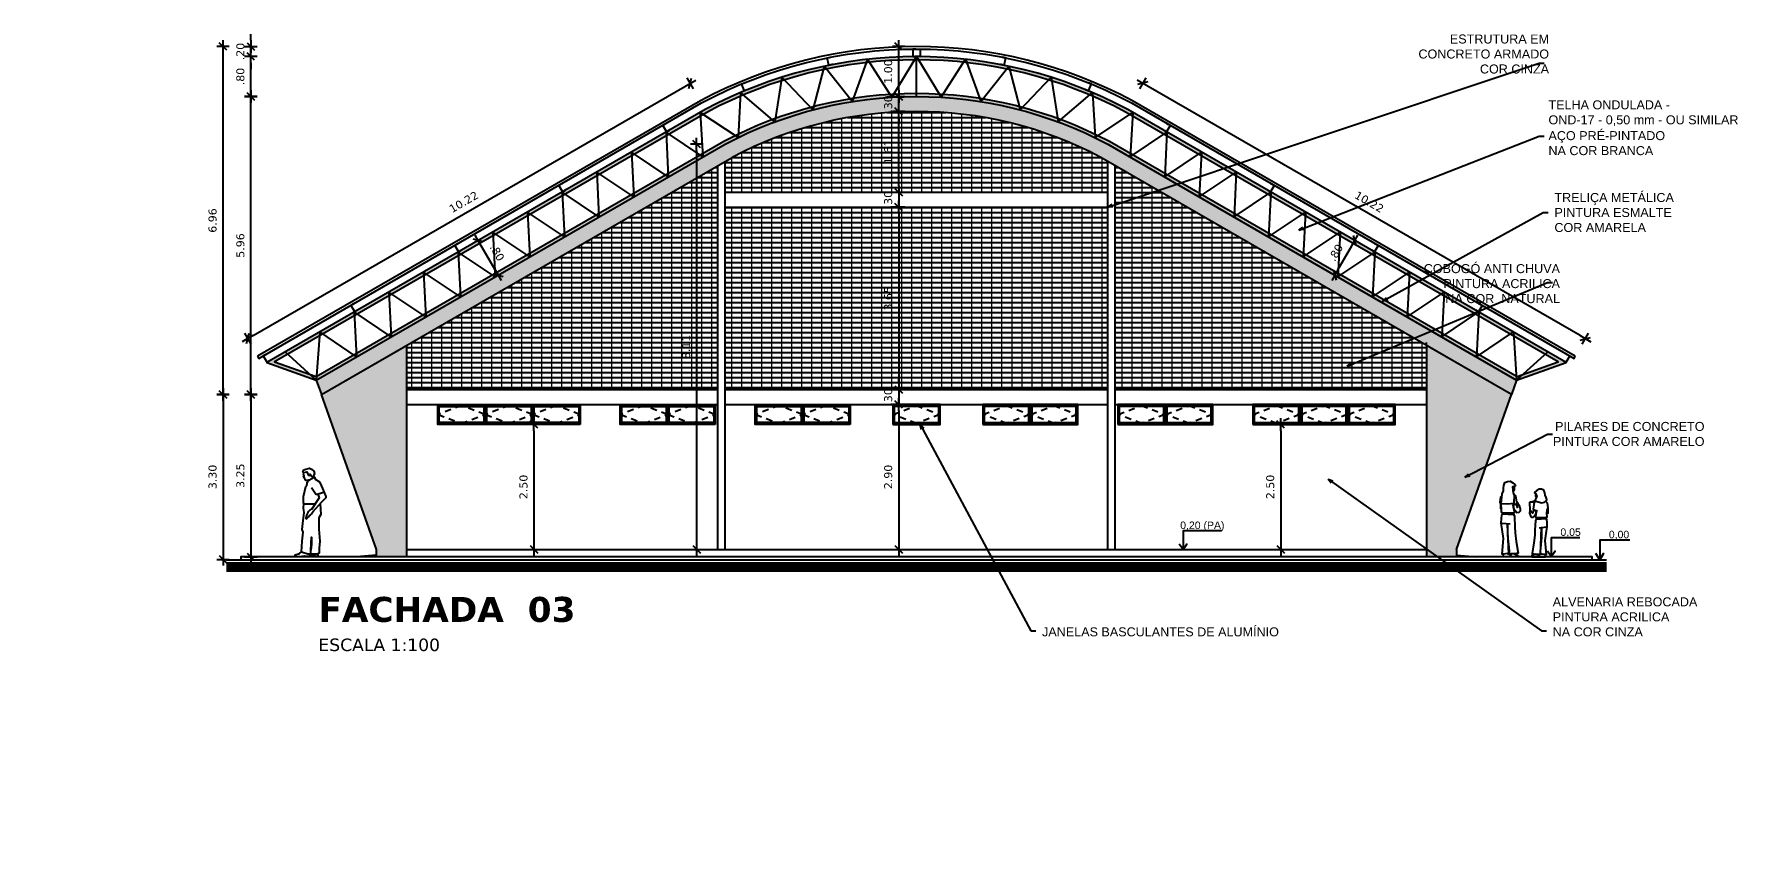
# Model space of a CAD drawing. Header units: inches. Extents: x -64 to 509, y -100 to 268.
# Drawn here: x 132.45 to 166.53, y -45.15 to -28.83 of the extents above; entities that cross this region are included whole.
import ezdxf
from ezdxf.enums import TextEntityAlignment as Align

# ---------------------------------------------------------------- set-up
doc = ezdxf.new("R2010")
doc.units = ezdxf.units.IN
doc.header["$MEASUREMENT"] = 0
doc.header["$PDMODE"] = 35
doc.linetypes.add('HIDDEN2', pattern=[0.1875, 0.125, -0.0625])
doc.linetypes.add('TRAÇO-2PTOS_P', pattern=[0.625, 0.25, -0.125, 0, -0.125, 0, -0.125])
for name, color, linetype in [('0_COR', 1, 'Continuous'), ('A-ACABAMENTO', 2, 'Continuous'), ('ARQ-ALV-PROJEÇÃO', 8, 'TRAÇO-2PTOS_P'), ('ARQ-CTA-1_050', 1, 'Continuous'), ('ARQ-CTA-1_200', 1, 'Continuous'), ('ARQ_VISTA2', 2, 'Continuous'), ('COTAS', 1, 'Continuous'), ('HACHURA', 1, 'Continuous'), ('Nivel', 2, 'Continuous'), ('PISOS', 8, 'Continuous'), ('Trelica', 2, 'Continuous'), ('TXAMB', 2, 'Continuous'), ('VISTA', 1, 'Continuous'), ('VISTA1', 1, 'Continuous'), ('VISTA2', 3, 'Continuous')]:
    doc.layers.add(name, color=color, linetype=linetype)
doc.layers.add('HAT', color=8, linetype='Continuous', lineweight=15)
doc.styles.add('AMB125', font='verdana.ttf')
doc.styles.add('ARIAL', font='arial.ttf')
doc.styles.add('FNDE Texto Cota 0100', font='verdana.ttf', dxfattribs={"height": 0.16})
doc.styles.add('ROMANS', font='arial.ttf')
doc.styles.get("Standard").update_dxf_attribs({"font": 'verdana.ttf'})
doc.dimstyles.new('COTA125$7', dxfattribs={"dimtxt": 0.225, "dimasz": 0.1, "dimexe": 0.15, "dimexo": 0.5, "dimgap": 0.15, "dimtad": 1, "dimzin": 4, "dimdsep": 46, "dimtxsty": 'AMB125', "dimblk": 'ARCHTICK', "dimcen": -0.1, "dimdle": 0.05, "dimclrd": 256, "dimclre": 256, "dimclrt": 3, "dimadec": 0, "dimazin": 0, "dimtfac": 1, "dimtix": 1, "dimtmove": 2, "dimatfit": 3, "dimldrblk": 'OPEN30', "dimfxl": 0.5, "dimfxlon": 1, "dimtvp": 0.5, "dimtfillclr": 2, "dimtolj": 1, "dimtzin": 4, "dimarcsym": 0})
doc.dimstyles.new('FNDE 1-0100', dxfattribs={"dimscale": 2.5, "dimtxt": 0.16, "dimasz": 0.05, "dimexe": 0.15, "dimexo": 0.15, "dimgap": 0.05, "dimtad": 1, "dimzin": 4, "dimdsep": 46, "dimtxsty": 'FNDE Texto Cota 0100', "dimblk": 'tic', "dimcen": 0.15, "dimdle": 0.15, "dimse1": 1, "dimse2": 1, "dimclrd": 251, "dimclre": 251, "dimclrt": 256, "dimaunit": 1, "dimadec": 3, "dimazin": 0, "dimtfac": 1, "dimtix": 1, "dimtmove": 2, "dimatfit": 3, "dimldrblk": 'tic', "dimfxl": 0.15, "dimtvp": 1, "dimtolj": 1, "dimtzin": 0, "dimarcsym": 0})

# ---------------------------------------------------------------- blocks, each defined once
blk = doc.blocks.new('_Open30')
at = {"color": 0, "linetype": 'ByBlock', "lineweight": -2}
for p, q in [((-1, 0.27), (0, 0)), ((0, 0), (-1, -0.27)), ((0, 0), (-1, 0))]:
    blk.add_line(p, q, dxfattribs=at)
blk = doc.blocks.new('tic')
at = {"color": 251}
for p, q in [((-1, 0), (1, 0)), ((0, -1), (0, 1))]:
    blk.add_line(p, q, dxfattribs=at)
blk.add_line((-0.6, -0.6), (0.6, 0.6))
blk = doc.blocks.new('*D610')
at = {"layer": 'ARQ-CTA-1_050', "color": 251, "lineweight": -2, "transparency": 16777216}
blk.add_line((136.787, -29.952), (136.787, -29.402), dxfattribs=at)
at = {"layer": 'DEFPOINTS', "color": 0, "transparency": 16777216}
for p in [(136.787, -29.277), (150.099, -29.277), (150.096, -30.077)]:
    blk.add_point(p, dxfattribs=at)
at = {"layer": 'ARQ-CTA-1_050', "color": 251, "lineweight": -2, "transparency": 16777216, "xscale": 0.125, "yscale": 0.125, "zscale": 0.125}
for p, rotation in [((136.787, -29.277), 90), ((136.787, -30.077), 270)]:
    blk.add_blockref('tic', p, dxfattribs=dict(at, rotation=rotation))
at = {"layer": 'ARQ-CTA-1_050', "transparency": 16777216, "insert": (136.579, -29.677), "char_height": 0.16, "attachment_point": 5, "rotation": 90, "style": 'FNDE Texto Cota 0100'}
blk.add_mtext('\\A1;.80', dxfattribs=at)
blk = doc.blocks.new('*D609')
at = {"layer": 'ARQ-CTA-1_050', "color": 251, "lineweight": -2, "transparency": 16777216}
blk.add_line((136.787, -35.913), (136.787, -30.202), dxfattribs=at)
at = {"layer": 'DEFPOINTS', "color": 0, "transparency": 16777216}
for p in [(136.787, -30.077), (150.099, -30.077), (139.156, -36.038)]:
    blk.add_point(p, dxfattribs=at)
at = {"layer": 'ARQ-CTA-1_050', "color": 251, "lineweight": -2, "transparency": 16777216, "xscale": 0.125, "yscale": 0.125, "zscale": 0.125}
for p, rotation in [((136.787, -30.077), 90), ((136.787, -36.038), 270)]:
    blk.add_blockref('tic', p, dxfattribs=dict(at, rotation=rotation))
at = {"layer": 'ARQ-CTA-1_050', "transparency": 16777216, "insert": (136.579, -33.058), "char_height": 0.16, "attachment_point": 5, "rotation": 90, "style": 'FNDE Texto Cota 0100'}
blk.add_mtext('\\A1;5.96', dxfattribs=at)
blk = doc.blocks.new('*D612')
at = {"layer": 'ARQ-CTA-1_050', "color": 251, "lineweight": -2, "transparency": 16777216}
blk.add_line((136.231, -35.913), (136.231, -29.202), dxfattribs=at)
at = {"layer": 'DEFPOINTS', "color": 0, "transparency": 16777216}
for p in [(136.231, -29.077), (149.942, -29.077), (139.4, -36.038)]:
    blk.add_point(p, dxfattribs=at)
at = {"layer": 'ARQ-CTA-1_050', "color": 251, "lineweight": -2, "transparency": 16777216, "xscale": 0.125, "yscale": 0.125, "zscale": 0.125}
for p, rotation in [((136.231, -29.077), 90), ((136.231, -36.038), 270)]:
    blk.add_blockref('tic', p, dxfattribs=dict(at, rotation=rotation))
at = {"layer": 'ARQ-CTA-1_050', "transparency": 16777216, "insert": (136.023, -32.558), "char_height": 0.16, "attachment_point": 5, "rotation": 90, "style": 'FNDE Texto Cota 0100'}
blk.add_mtext('\\A1;6.96', dxfattribs=at)
blk = doc.blocks.new('*D614')
at = {"layer": 'ARQ-CTA-1_050', "color": 251, "lineweight": -2, "transparency": 16777216}
blk.add_line((136.787, -36.163), (136.787, -39.163), dxfattribs=at)
at = {"layer": 'DEFPOINTS', "color": 0, "transparency": 16777216}
for p in [(139.156, -36.038), (136.787, -39.288), (138.646, -39.288)]:
    blk.add_point(p, dxfattribs=at)
at = {"layer": 'ARQ-CTA-1_050', "color": 251, "lineweight": -2, "transparency": 16777216, "xscale": 0.125, "yscale": 0.125, "zscale": 0.125}
for p, rotation in [((136.787, -36.038), 90), ((136.787, -39.288), 270)]:
    blk.add_blockref('tic', p, dxfattribs=dict(at, rotation=rotation))
at = {"layer": 'ARQ-CTA-1_050', "transparency": 16777216, "insert": (136.579, -37.663), "char_height": 0.16, "attachment_point": 5, "rotation": 90, "style": 'FNDE Texto Cota 0100'}
blk.add_mtext('\\A1;3.25', dxfattribs=at)
blk = doc.blocks.new('*D611')
at = {"layer": 'ARQ-CTA-1_050', "color": 251, "lineweight": -2, "transparency": 16777216}
blk.add_line((136.231, -36.163), (136.231, -39.213), dxfattribs=at)
at = {"layer": 'DEFPOINTS', "color": 0, "transparency": 16777216}
for p in [(139.4, -36.038), (136.231, -39.338), (138.89, -39.338)]:
    blk.add_point(p, dxfattribs=at)
at = {"layer": 'ARQ-CTA-1_050', "color": 251, "lineweight": -2, "transparency": 16777216, "xscale": 0.125, "yscale": 0.125, "zscale": 0.125}
for p, rotation in [((136.231, -36.038), 90), ((136.231, -39.338), 270)]:
    blk.add_blockref('tic', p, dxfattribs=dict(at, rotation=rotation))
at = {"layer": 'ARQ-CTA-1_050', "transparency": 16777216, "insert": (136.023, -37.688), "char_height": 0.16, "attachment_point": 5, "rotation": 90, "style": 'FNDE Texto Cota 0100'}
blk.add_mtext('\\A1;3.30', dxfattribs=at)
blk = doc.blocks.new('*D627')
at = {"layer": 'ARQ-CTA-1_050', "color": 251, "lineweight": -2, "transparency": 16777216}
blk.add_line((142.449, -36.763), (142.449, -39.013), dxfattribs=at)
at = {"layer": 'DEFPOINTS', "color": 0, "transparency": 16777216}
for p in [(143.374, -36.638), (142.449, -39.138), (143.374, -39.138)]:
    blk.add_point(p, dxfattribs=at)
at = {"layer": 'ARQ-CTA-1_050', "color": 251, "lineweight": -2, "transparency": 16777216, "xscale": 0.125, "yscale": 0.125, "zscale": 0.125}
for p, rotation in [((142.449, -36.638), 90), ((142.449, -39.138), 270)]:
    blk.add_blockref('tic', p, dxfattribs=dict(at, rotation=rotation))
at = {"layer": 'ARQ-CTA-1_050', "transparency": 16777216, "insert": (142.241, -37.888), "char_height": 0.16, "attachment_point": 5, "rotation": 90, "style": 'FNDE Texto Cota 0100'}
blk.add_mtext('\\A1;2.50', dxfattribs=at)
blk = doc.blocks.new('*D628')
at = {"layer": 'ARQ-CTA-1_050', "color": 251, "lineweight": -2, "transparency": 16777216}
blk.add_line((157.382, -36.763), (157.382, -39.013), dxfattribs=at)
at = {"layer": 'DEFPOINTS', "color": 0, "transparency": 16777216}
for p in [(158.307, -36.638), (157.382, -39.138), (158.307, -39.138)]:
    blk.add_point(p, dxfattribs=at)
at = {"layer": 'ARQ-CTA-1_050', "color": 251, "lineweight": -2, "transparency": 16777216, "xscale": 0.125, "yscale": 0.125, "zscale": 0.125}
for p, rotation in [((157.382, -36.638), 90), ((157.382, -39.138), 270)]:
    blk.add_blockref('tic', p, dxfattribs=dict(at, rotation=rotation))
at = {"layer": 'ARQ-CTA-1_050', "transparency": 16777216, "insert": (157.174, -37.888), "char_height": 0.16, "attachment_point": 5, "rotation": 90, "style": 'FNDE Texto Cota 0100'}
blk.add_mtext('\\A1;2.50', dxfattribs=at)
blk = doc.blocks.new('HUM05')
at = {"color": 0, "linetype": 'Continuous'}
for p, q in [((0.096, 1.579), (-0.014, 1.52)), ((0.043, 1.385), (0.135, 1.242)), ((-0.119, 1.057), (0.116, 1.057)), ((0.198, 1.176), (0.039, 0.944)), ((0.214, 1.055), (0.085, 0.922)), ((0.135, 1.242), (0.284, 1.289)), ((0.166, 1.257), (0.198, 1.176))]:
    blk.add_line(p, q, dxfattribs=at)
for points in [[(-0.135, 1.698), (-0.115, 1.735), (-0.069, 1.748), (-0.026, 1.764), (0.001, 1.766), (0.03, 1.753), (0.039, 1.746), (0.089, 1.707), (0.103, 1.66), (0.076, 1.603), (0.076, 1.59), (0.082, 1.594), (0.094, 1.578), (0.1, 1.587), (0.116, 1.549), (0.202, 1.497), (0.211, 1.485), (0.259, 1.361), (0.327, 1.2), (0.327, 1.175), (0.218, 1.06), (0.228, 0.844), (0.187, 0.772), (0.189, 0.548), (0.209, 0.305), (0.193, 0.169), (0.193, 0.067), (0.17, 0.057), (0.167, 0.003), (0.135, 0), (0.118, 0.008), (0.067, 0.008), (0.007, 0.02), (-0.004, 0.006), (-0.083, -0.001), (-0.099, 0.009), (-0.149, -0.001), (-0.244, -0.005), (-0.287, 0.004), (-0.287, 0.033), (-0.196, 0.063), (-0.16, 0.097), (-0.144, 0.305), (-0.128, 0.487), (-0.144, 0.541), (-0.124, 0.72), (-0.103, 0.874), (-0.112, 0.926), (-0.119, 0.969), (-0.112, 1.06), (-0.119, 1.08), (-0.119, 1.143), (-0.119, 1.202), (-0.069, 1.402), (-0.054, 1.429), (-0.042, 1.463), (-0.042, 1.479), (-0.024, 1.515), (-0.015, 1.522), (-0.026, 1.531), (-0.074, 1.524), (-0.081, 1.531), (-0.085, 1.549), (-0.094, 1.553), (-0.097, 1.562), (-0.097, 1.574), (-0.099, 1.583), (-0.119, 1.587), (-0.108, 1.628), (-0.117, 1.644), (-0.112, 1.685), (-0.135, 1.698), (-0.135, 1.698)], [(-0.112, 1.685), (-0.05, 1.697), (-0.023, 1.636), (0.003, 1.621), (0.009, 1.647), (0.029, 1.633), (0.038, 1.609), (0.076, 1.603)]]:
    blk.add_lwpolyline(points, dxfattribs=at)
blk.add_lwpolyline([(0.027, 0.131), (0.041, 0.388), (0.041, 0.248)], close=True, dxfattribs=at)
at = {"color": 0}
for points in [[(-0.16, 0.097), (-0.029, 0.053), (0.026, 0.056), (0.027, 0.131)], [(0.026, 0.056), (0.17, 0.057)]]:
    blk.add_lwpolyline(points, dxfattribs=at)
at = {"color": 0, "linetype": 'Continuous'}
blk.add_spline([(0.035, 0.947), (-0.032, 0.881), (-0.064, 0.758), (-0.002, 0.814), (0.042, 0.857), (0.074, 0.897), (0.093, 0.922)], degree=3, dxfattribs=at)
blk = doc.blocks.new('HUM10')
at = {"color": 0, "linetype": 'Continuous'}
for p, q in [((-0.066, 0.878), (0.166, 0.889)), ((-0.05, 0.913), (0.168, 0.918)), ((-0.081, 0.067), (-0.01, 0.067)), ((0.067, 0.069), (0.146, 0.06))]:
    blk.add_line(p, q, dxfattribs=at)
for points in [[(0.152, 1.286), (0.181, 1.333), (0.171, 1.375), (0.147, 1.433), (0.141, 1.485), (0.118, 1.548), (0.064, 1.569), (0.006, 1.574), (-0.046, 1.539), (-0.09, 1.505), (-0.105, 1.483), (-0.073, 1.464), (-0.078, 1.435), (-0.076, 1.406), (-0.066, 1.381), (-0.061, 1.372), (-0.095, 1.306), (-0.072, 1.293), (-0.106, 1.271), (-0.132, 1.104), (-0.115, 1.096), (-0.145, 1.011), (-0.199, 1.076), (-0.212, 1.267), (-0.093, 1.296), (-0.204, 1.269), (-0.112, 1.275), (-0.214, 1.263), (-0.211, 1.084), (-0.217, 1.018), (-0.197, 0.951), (-0.17, 0.922), (-0.129, 0.92), (-0.068, 0.994), (-0.051, 1.075), (-0.068, 0.99), (-0.075, 0.923), (-0.05, 0.913), (-0.066, 0.878), (-0.081, 0.841), (-0.091, 0.62), (-0.092, 0.501), (-0.114, 0.323), (-0.156, 0.079), (-0.081, 0.067), (-0.161, 0.03), (-0.166, 0), (-0.005, 0), (-0.01, 0.067), (0.037, 0.06), (0.063, 0.683), (0.062, 0.453), (0.027, 0.126), (0.028, 0.072), (0.067, 0.069), (0, 0.042), (0, 0), (0.151, 0), (0.146, 0.06), (0.178, 0.058), (0.149, 0.382), (0.194, 0.708), (0.191, 0.792), (0.183, 0.878), (0.166, 0.889), (0.168, 0.918), (0.191, 0.928), (0.188, 1.009), (0.193, 1.094), (0.214, 1.14), (0.204, 1.25), (0.165, 1.288)], [(-0.073, 1.464), (-0.049, 1.401), (-0.061, 1.372)], [(-0.072, 1.293), (-0.018, 1.276), (0.065, 1.255), (0.129, 1.271), (0.152, 1.286)], [(-0.115, 1.096), (-0.032, 1.062)], [(0.209, 1.125), (0.207, 1.007), (0.19, 1.007)]]:
    blk.add_lwpolyline(points, dxfattribs=at)
at = {"color": 0}
blk.add_lwpolyline([(0.005, 0.678), (0.177, 0.697)], dxfattribs=at)
blk = doc.blocks.new('MULHER')
at = {"layer": 'A-ACABAMENTO'}
for p, q in [((0.194, 0.878), (-0.016, 0.882)), ((0.208, 0.844), (-0.014, 0.855)), ((0.081, 0.067), (0.005, 0.058)), ((0.223, 0.064), (0.155, 0.064))]:
    blk.add_line(p, q, dxfattribs=at)
for points in [[(-0.023, 1.265), (-0.023, 1.265), (0.004, 1.321), (0.004, 1.377), (0.01, 1.427), (0.032, 1.488), (0.084, 1.508), (0.14, 1.513), (0.19, 1.48), (0.232, 1.446), (0.247, 1.425), (0.215, 1.407), (0.22, 1.379), (0.219, 1.351), (0.209, 1.328), (0.199, 1.31), (0.199, 1.278), (0.214, 1.242), (0.247, 1.222), (0.272, 1.061), (0.256, 1.053), (0.285, 0.972)], [(0.215, 1.407), (0.185, 1.401), (0.199, 1.278)], [(0.265, 1.106), (0.324, 1.017), (0.336, 0.961), (0.335, 0.914), (0.309, 0.886), (0.269, 0.885), (0.211, 0.955), (0.195, 1.033), (0.211, 0.952), (0.218, 0.887), (0.194, 0.878), (0.208, 0.844), (0.223, 0.808), (0.233, 0.596), (0.234, 0.481), (0.255, 0.311), (0.295, 0.076), (0.223, 0.064), (0.3, 0.029), (0.305, 0), (0.15, 0), (0.155, 0.064), (0.109, 0.058), (0.085, 0.656), (0.086, 0.436), (0.119, 0.121), (0.119, 0.069), (0.081, 0.067), (0.145, 0.041), (0.145, 0), (0, 0), (0.005, 0.058), (-0.026, 0.056), (0.002, 0.368), (-0.041, 0.681), (-0.039, 0.761), (-0.031, 0.844), (-0.014, 0.855), (-0.016, 0.882), (-0.038, 0.892), (-0.035, 0.97), (-0.041, 1.051), (-0.061, 1.096), (-0.051, 1.201), (-0.014, 1.238)], [(-0.055, 1.081), (-0.054, 0.968), (-0.037, 0.968)], [(0.214, 1.242), (0.211, 1.071), (0.082, 1.054), (-0.041, 1.065), (-0.023, 1.265)], [(0.256, 1.053), (0.176, 1.02)], [(0.14, 0.652), (-0.025, 0.67)]]:
    blk.add_lwpolyline(points, dxfattribs=at)
blk = doc.blocks.new('*D659')
at = {"layer": 'DEFPOINTS', "color": 0, "transparency": 16777216}
for p in [(141.272, -32.994), (141.334, -32.958), (141.672, -33.687)]:
    blk.add_point(p, dxfattribs=at)
at = {"layer": 'HACHURA', "color": 251, "lineweight": -2, "transparency": 16777216}
blk.add_line((141.671, -33.543), (141.396, -33.067), dxfattribs=at)
at = {"layer": 'HACHURA', "color": 251, "lineweight": -2, "transparency": 16777216, "xscale": 0.125, "yscale": 0.125, "zscale": 0.125}
for p, rotation in [((141.334, -32.958), 120.0000000000005), ((141.734, -33.651), 300.0000000000005)]:
    blk.add_blockref('tic', p, dxfattribs=dict(at, rotation=rotation))
at = {"layer": 'HACHURA', "transparency": 16777216, "insert": (141.714, -33.2), "char_height": 0.16, "attachment_point": 5, "rotation": 300, "style": 'FNDE Texto Cota 0100'}
blk.add_mtext('\\A1;.80', dxfattribs=at)
blk = doc.blocks.new('*D660')
at = {"layer": 'DEFPOINTS', "color": 0, "transparency": 16777216}
for p in [(158.865, -32.958), (158.926, -32.994), (158.526, -33.687)]:
    blk.add_point(p, dxfattribs=at)
at = {"layer": 'HACHURA', "color": 251, "lineweight": -2, "transparency": 16777216}
blk.add_line((158.527, -33.543), (158.802, -33.067), dxfattribs=at)
at = {"layer": 'HACHURA', "color": 251, "lineweight": -2, "transparency": 16777216, "xscale": 0.125, "yscale": 0.125, "zscale": 0.125}
for p, rotation in [((158.865, -32.958), 59.99999999999952), ((158.465, -33.651), 239.9999999999995)]:
    blk.add_blockref('tic', p, dxfattribs=dict(at, rotation=rotation))
at = {"layer": 'HACHURA', "transparency": 16777216, "insert": (158.484, -33.2), "char_height": 0.16, "attachment_point": 5, "rotation": 60, "style": 'FNDE Texto Cota 0100'}
blk.add_mtext('\\A1;.80', dxfattribs=at)
blk = doc.blocks.new('*D680')
at = {"layer": 'ARQ-CTA-1_050', "color": 251, "lineweight": -2, "transparency": 16777216}
for p, q in [((149.743, -31.865), (149.743, -31.74)), ((149.743, -31.99), (149.743, -32.29)), ((149.743, -32.415), (149.743, -32.54))]:
    blk.add_line(p, q, dxfattribs=at)
at = {"layer": 'DEFPOINTS', "color": 0, "transparency": 16777216}
for p in [(149.743, -31.99), (149.743, -32.29), (149.743, -32.29)]:
    blk.add_point(p, dxfattribs=at)
at = {"layer": 'ARQ-CTA-1_050', "color": 251, "lineweight": -2, "transparency": 16777216, "xscale": 0.125, "yscale": 0.125, "zscale": 0.125}
for p, rotation in [((149.743, -31.99), 270), ((149.743, -32.29), 90)]:
    blk.add_blockref('tic', p, dxfattribs=dict(at, rotation=rotation))
at = {"layer": 'ARQ-CTA-1_050', "transparency": 16777216, "insert": (149.534, -32.14), "char_height": 0.16, "attachment_point": 5, "rotation": 90, "style": 'FNDE Texto Cota 0100'}
blk.add_mtext('\\A1;.30', dxfattribs=at)
blk = doc.blocks.new('*D684')
at = {"layer": 'DEFPOINTS', "color": 0, "transparency": 16777216}
for p in [(149.743, -30.377), (150.579, -30.377), (149.743, -31.99)]:
    blk.add_point(p, dxfattribs=at)
at = {"layer": 'HACHURA', "color": 251, "lineweight": -2, "transparency": 16777216}
blk.add_line((149.743, -31.865), (149.743, -30.502), dxfattribs=at)
at = {"layer": 'HACHURA', "color": 251, "lineweight": -2, "transparency": 16777216, "xscale": 0.125, "yscale": 0.125, "zscale": 0.125}
for p, rotation in [((149.743, -30.377), 90), ((149.743, -31.99), 270)]:
    blk.add_blockref('tic', p, dxfattribs=dict(at, rotation=rotation))
at = {"layer": 'HACHURA', "transparency": 16777216, "insert": (149.535, -31.184), "char_height": 0.16, "attachment_point": 5, "rotation": 90, "style": 'FNDE Texto Cota 0100'}
blk.add_mtext('\\A1;1.61', dxfattribs=at)
blk = doc.blocks.new('*D685')
at = {"layer": 'DEFPOINTS', "color": 0, "transparency": 16777216}
for p in [(149.743, -30.077), (150.576, -30.077), (150.579, -30.377)]:
    blk.add_point(p, dxfattribs=at)
at = {"layer": 'HACHURA', "color": 251, "lineweight": -2, "transparency": 16777216}
for p, q in [((149.743, -29.952), (149.743, -29.827)), ((149.743, -30.377), (149.743, -30.077)), ((149.743, -30.502), (149.743, -30.627))]:
    blk.add_line(p, q, dxfattribs=at)
at = {"layer": 'HACHURA', "color": 251, "lineweight": -2, "transparency": 16777216, "xscale": 0.125, "yscale": 0.125, "zscale": 0.125}
for p, rotation in [((149.743, -30.077), 270), ((149.743, -30.377), 90)]:
    blk.add_blockref('tic', p, dxfattribs=dict(at, rotation=rotation))
at = {"layer": 'HACHURA', "transparency": 16777216, "insert": (149.534, -30.227), "char_height": 0.16, "attachment_point": 5, "rotation": 90, "style": 'FNDE Texto Cota 0100'}
blk.add_mtext('\\A1;.30', dxfattribs=at)
blk = doc.blocks.new('*D681')
at = {"layer": 'ARQ-CTA-1_050', "color": 251, "lineweight": -2, "transparency": 16777216}
blk.add_line((149.743, -32.415), (149.743, -35.813), dxfattribs=at)
at = {"layer": 'DEFPOINTS', "color": 0, "transparency": 16777216}
for p in [(149.743, -32.29), (149.743, -35.938), (150.674, -35.938)]:
    blk.add_point(p, dxfattribs=at)
at = {"layer": 'ARQ-CTA-1_050', "color": 251, "lineweight": -2, "transparency": 16777216, "xscale": 0.125, "yscale": 0.125, "zscale": 0.125}
for p, rotation in [((149.743, -32.29), 90), ((149.743, -35.938), 270)]:
    blk.add_blockref('tic', p, dxfattribs=dict(at, rotation=rotation))
at = {"layer": 'ARQ-CTA-1_050', "transparency": 16777216, "insert": (149.534, -34.114), "char_height": 0.16, "attachment_point": 5, "rotation": 90, "style": 'FNDE Texto Cota 0100'}
blk.add_mtext('\\A1;3.65', dxfattribs=at)
blk = doc.blocks.new('*D682')
at = {"layer": 'ARQ-CTA-1_050', "color": 251, "lineweight": -2, "transparency": 16777216}
for p, q in [((149.743, -35.813), (149.743, -35.688)), ((149.743, -35.938), (149.743, -36.238)), ((149.743, -36.363), (149.743, -36.488))]:
    blk.add_line(p, q, dxfattribs=at)
at = {"layer": 'DEFPOINTS', "color": 0, "transparency": 16777216}
for p in [(150.674, -35.938), (149.743, -36.238), (150.199, -36.238)]:
    blk.add_point(p, dxfattribs=at)
at = {"layer": 'ARQ-CTA-1_050', "color": 251, "lineweight": -2, "transparency": 16777216, "xscale": 0.125, "yscale": 0.125, "zscale": 0.125}
for p, rotation in [((149.743, -35.938), 270), ((149.743, -36.238), 90)]:
    blk.add_blockref('tic', p, dxfattribs=dict(at, rotation=rotation))
at = {"layer": 'ARQ-CTA-1_050', "transparency": 16777216, "insert": (149.534, -36.088), "char_height": 0.16, "attachment_point": 5, "rotation": 90, "style": 'FNDE Texto Cota 0100'}
blk.add_mtext('\\A1;.30', dxfattribs=at)
blk = doc.blocks.new('*D683')
at = {"layer": 'ARQ-CTA-1_050', "color": 251, "lineweight": -2, "transparency": 16777216}
blk.add_line((149.743, -36.363), (149.743, -39.013), dxfattribs=at)
at = {"layer": 'DEFPOINTS', "color": 0, "transparency": 16777216}
for p in [(150.199, -36.238), (149.743, -39.138), (150.674, -39.138)]:
    blk.add_point(p, dxfattribs=at)
at = {"layer": 'ARQ-CTA-1_050', "color": 251, "lineweight": -2, "transparency": 16777216, "xscale": 0.125, "yscale": 0.125, "zscale": 0.125}
for p, rotation in [((149.743, -36.238), 90), ((149.743, -39.138), 270)]:
    blk.add_blockref('tic', p, dxfattribs=dict(at, rotation=rotation))
at = {"layer": 'ARQ-CTA-1_050', "transparency": 16777216, "insert": (149.534, -37.688), "char_height": 0.16, "attachment_point": 5, "rotation": 90, "style": 'FNDE Texto Cota 0100'}
blk.add_mtext('\\A1;2.90', dxfattribs=at)
blk = doc.blocks.new('*D686')
at = {"layer": 'DEFPOINTS', "color": 0, "transparency": 16777216}
for p in [(149.743, -29.077), (150.099, -29.077), (150.576, -30.077)]:
    blk.add_point(p, dxfattribs=at)
at = {"layer": 'HACHURA', "color": 251, "lineweight": -2, "transparency": 16777216}
blk.add_line((149.743, -29.952), (149.743, -29.202), dxfattribs=at)
at = {"layer": 'HACHURA', "color": 251, "lineweight": -2, "transparency": 16777216, "xscale": 0.125, "yscale": 0.125, "zscale": 0.125}
for p, rotation in [((149.743, -29.077), 90), ((149.743, -30.077), 270)]:
    blk.add_blockref('tic', p, dxfattribs=dict(at, rotation=rotation))
at = {"layer": 'HACHURA', "transparency": 16777216, "insert": (149.534, -29.577), "char_height": 0.16, "attachment_point": 5, "rotation": 90, "style": 'FNDE Texto Cota 0100'}
blk.add_mtext('\\A1;1.00', dxfattribs=at)
blk = doc.blocks.new('*D690')
at = {"layer": 'ARQ-CTA-1_050', "color": 251, "lineweight": -2, "transparency": 16777216}
blk.add_line((136.831, -34.861), (145.467, -29.875), dxfattribs=at)
at = {"layer": 'DEFPOINTS', "color": 0, "transparency": 16777216}
for p in [(145.575, -29.812), (145.777, -30.162), (136.924, -35.273)]:
    blk.add_point(p, dxfattribs=at)
at = {"layer": 'ARQ-CTA-1_050', "color": 251, "lineweight": -2, "transparency": 16777216, "xscale": 0.125, "yscale": 0.125, "zscale": 0.125}
for p, rotation in [((145.575, -29.812), 29.99999999999971), ((136.722, -34.923), 209.9999999999997)]:
    blk.add_blockref('tic', p, dxfattribs=dict(at, rotation=rotation))
at = {"layer": 'ARQ-CTA-1_050', "transparency": 16777216, "insert": (141.045, -32.187), "char_height": 0.16, "attachment_point": 5, "rotation": 30, "style": 'FNDE Texto Cota 0100'}
blk.add_mtext('\\A1;10.22', dxfattribs=at)
blk = doc.blocks.new('*D689')
at = {"layer": 'ARQ-CTA-1_050', "color": 251, "lineweight": -2, "transparency": 16777216}
blk.add_line((163.368, -34.861), (154.732, -29.875), dxfattribs=at)
at = {"layer": 'DEFPOINTS', "color": 0, "transparency": 16777216}
for p in [(154.623, -29.812), (154.421, -30.162), (163.274, -35.273)]:
    blk.add_point(p, dxfattribs=at)
at = {"layer": 'ARQ-CTA-1_050', "color": 251, "lineweight": -2, "transparency": 16777216, "xscale": 0.125, "yscale": 0.125, "zscale": 0.125}
for p, rotation in [((154.623, -29.812), 150.0000000000003), ((163.476, -34.923), 330.0000000000002)]:
    blk.add_blockref('tic', p, dxfattribs=dict(at, rotation=rotation))
at = {"layer": 'ARQ-CTA-1_050', "transparency": 16777216, "insert": (159.154, -32.187), "char_height": 0.16, "attachment_point": 5, "rotation": 330, "style": 'FNDE Texto Cota 0100'}
blk.add_mtext('\\A1;10.22', dxfattribs=at)
blk = doc.blocks.new('*D695')
at = {"layer": 'DEFPOINTS', "color": 0, "transparency": 16777216}
for p in [(146.274, -31.03), (145.702, -39.138), (146.274, -39.138)]:
    blk.add_point(p, dxfattribs=at)
at = {"layer": 'HACHURA', "color": 251, "lineweight": -2, "transparency": 16777216}
blk.add_line((145.702, -31.155), (145.702, -39.013), dxfattribs=at)
at = {"layer": 'HACHURA', "color": 251, "lineweight": -2, "transparency": 16777216, "xscale": 0.125, "yscale": 0.125, "zscale": 0.125}
for p, rotation in [((145.702, -31.03), 90), ((145.702, -39.138), 270)]:
    blk.add_blockref('tic', p, dxfattribs=dict(at, rotation=rotation))
at = {"layer": 'HACHURA', "transparency": 16777216, "insert": (145.493, -35.084), "char_height": 0.16, "attachment_point": 5, "rotation": 90, "style": 'FNDE Texto Cota 0100'}
blk.add_mtext('\\A1;8.11', dxfattribs=at)
blk = doc.blocks.new('*D696')
at = {"layer": 'DEFPOINTS', "color": 0, "transparency": 16777216}
for p in [(136.787, -29.077), (150.099, -29.077), (150.099, -29.277)]:
    blk.add_point(p, dxfattribs=at)
at = {"layer": 'HACHURA', "color": 251, "lineweight": -2, "transparency": 16777216}
for p, q in [((136.787, -28.952), (136.787, -28.827)), ((136.787, -29.277), (136.787, -29.077)), ((136.787, -29.402), (136.787, -29.527))]:
    blk.add_line(p, q, dxfattribs=at)
at = {"layer": 'HACHURA', "color": 251, "lineweight": -2, "transparency": 16777216, "xscale": 0.125, "yscale": 0.125, "zscale": 0.125}
for p, rotation in [((136.787, -29.077), 270), ((136.787, -29.277), 90)]:
    blk.add_blockref('tic', p, dxfattribs=dict(at, rotation=rotation))
at = {"layer": 'HACHURA', "transparency": 16777216, "insert": (136.579, -29.177), "char_height": 0.16, "attachment_point": 5, "rotation": 90, "style": 'FNDE Texto Cota 0100'}
blk.add_mtext('\\A1;.20', dxfattribs=at)

msp = doc.modelspace()

# ---------------------------------------------------------------- hatches: boundary and pattern name
at = {"layer": '0_COR'}
h = msp.add_hatch(color=40, dxfattribs=at)
h.paths.add_polyline_path([(146.274, -31.376), (146.42, -31.292, -0.248586), (153.779, -31.292), (153.924, -31.376), (154.221, -31.547), (154.221, -31.201), (153.924, -31.03, 0.248944), (146.274, -31.03), (138.097, -35.751), (138.199, -36.038)])
h.paths.add_polyline_path([(154.221, -31.201), (154.221, -31.547), (161.999, -36.038), (162.101, -35.751)])
for points in [[(138.199, -36.038), (139.299, -39.138), (139.299, -39.288), (139.899, -39.288), (139.899, -35.057)], [(161.999, -36.038), (160.899, -39.138), (160.899, -39.288), (160.299, -39.288), (160.299, -35.057)]]:
    msp.add_hatch(color=40, dxfattribs=at).paths.add_polyline_path(points)
at = {"layer": 'HACHURA'}
h = msp.add_hatch(color=40, dxfattribs=at)
h.dxf.hatch_style = 1
h.paths.add_polyline_path([(145.874, -30.337), (137.11, -35.397), (138.097, -35.751), (146.274, -31.03, -0.248944), (153.924, -31.03), (162.101, -35.751), (163.088, -35.397), (154.324, -30.337, 0.250743)])
h.paths.add_polyline_path([(154.293, -30.394), (162.934, -35.383), (162.108, -35.679), (153.956, -30.973, 0.249019), (146.243, -30.973), (138.091, -35.679), (137.264, -35.383), (145.906, -30.394, -0.250681)], flags=16)
at = {"layer": 'HAT'}
h = msp.add_hatch(dxfattribs=at)
h.set_pattern_fill('_USER', color=1, scale=0.2, angle=90, style=0, pattern_type=0)
h.set_pattern_definition([(90, (-40.99116, -535.9382), (-0.2, 1e-17), [])])
h.paths.add_polyline_path([(153.779, -31.292, 0.248586), (146.42, -31.292), (146.274, -31.376), (146.274, -31.99), (153.924, -31.99), (153.924, -31.376)])
h.paths.add_polyline_path([(153.924, -32.29), (146.274, -32.29), (146.274, -35.938), (153.924, -35.938)])
h.paths.add_polyline_path([(146.124, -31.463), (139.899, -35.057), (139.899, -35.938), (146.124, -35.938)])
h.paths.add_polyline_path([(154.221, -31.547), (154.221, -35.938), (160.299, -35.938), (160.299, -35.057)])
h.paths.add_polyline_path([(154.221, -31.547), (154.074, -31.463), (154.074, -35.938), (154.221, -35.938)])
at = {"layer": 'VISTA'}
h = msp.add_hatch(dxfattribs=at)
h.set_pattern_fill('_USER', color=1, scale=0.1, style=0, pattern_type=0)
h.set_pattern_definition([(0, (-63.76118, 0), (0, 0.1), [])])
h.paths.add_polyline_path([(153.779, -31.292, 0.248586), (146.42, -31.292), (146.274, -31.376), (146.274, -31.99), (153.924, -31.99), (153.924, -31.376)])
h.paths.add_polyline_path([(153.924, -32.29), (146.274, -32.29), (146.274, -35.938), (153.924, -35.938)])
h.paths.add_polyline_path([(146.124, -31.463), (139.899, -35.057), (139.899, -35.938), (146.124, -35.938)])
h.paths.add_polyline_path([(154.221, -31.547), (154.221, -35.938), (160.299, -35.938), (160.299, -35.057)])
h.paths.add_polyline_path([(154.221, -31.547), (154.074, -31.463), (154.074, -35.938), (154.221, -35.938)])

# ---------------------------------------------------------------- linework, layer by layer
at = {"layer": 'ARQ-ALV-PROJEÇÃO', "linetype": 'HIDDEN2'}
for points in [[(141.464, -36.438), (140.999, -36.258), (140.534, -36.438), (140.999, -36.618)], [(142.414, -36.438), (141.949, -36.258), (141.484, -36.438), (141.949, -36.618)], [(143.364, -36.438), (142.899, -36.258), (142.434, -36.438), (142.899, -36.618)], [(145.114, -36.438), (144.649, -36.258), (144.184, -36.438), (144.649, -36.618)], [(146.064, -36.438), (145.599, -36.258), (145.134, -36.438), (145.599, -36.618)], [(147.814, -36.438), (147.349, -36.258), (146.884, -36.438), (147.349, -36.618)], [(148.764, -36.438), (148.299, -36.258), (147.834, -36.438), (148.299, -36.618)], [(149.634, -36.438), (150.099, -36.258), (150.564, -36.438), (150.099, -36.618)], [(151.434, -36.438), (151.899, -36.258), (152.364, -36.438), (151.899, -36.618)], [(152.384, -36.438), (152.849, -36.258), (153.314, -36.438), (152.849, -36.618)], [(154.134, -36.438), (154.599, -36.258), (155.064, -36.438), (154.599, -36.618)], [(155.084, -36.438), (155.549, -36.258), (156.014, -36.438), (155.549, -36.618)], [(156.834, -36.438), (157.299, -36.258), (157.764, -36.438), (157.299, -36.618)], [(157.784, -36.438), (158.249, -36.258), (158.714, -36.438), (158.249, -36.618)], [(158.734, -36.438), (159.199, -36.258), (159.664, -36.438), (159.199, -36.618)]]:
    msp.add_lwpolyline(points, close=True, dxfattribs=at)
at = {"layer": 'ARQ-CTA-1_050'}
msp.add_line((160.299, -35.057), (160.299, -34.999), dxfattribs=at)
at = {"layer": 'ARQ-CTA-1_200'}
for points in [[(141.474, -36.638), (140.524, -36.638), (140.524, -36.238), (141.474, -36.238)], [(142.424, -36.638), (141.474, -36.638), (141.474, -36.238), (142.424, -36.238)], [(143.374, -36.638), (142.424, -36.638), (142.424, -36.238), (143.374, -36.238)], [(145.124, -36.638), (144.174, -36.638), (144.174, -36.238), (145.124, -36.238)], [(146.074, -36.638), (145.124, -36.638), (145.124, -36.238), (146.074, -36.238)], [(147.824, -36.638), (146.874, -36.638), (146.874, -36.238), (147.824, -36.238)], [(148.774, -36.638), (147.824, -36.638), (147.824, -36.238), (148.774, -36.238)], [(149.624, -36.638), (150.574, -36.638), (150.574, -36.238), (149.624, -36.238)], [(151.424, -36.638), (152.374, -36.638), (152.374, -36.238), (151.424, -36.238)], [(152.374, -36.638), (153.324, -36.638), (153.324, -36.238), (152.374, -36.238)], [(154.124, -36.638), (155.074, -36.638), (155.074, -36.238), (154.124, -36.238)], [(155.074, -36.638), (156.024, -36.638), (156.024, -36.238), (155.074, -36.238)], [(156.824, -36.638), (157.774, -36.638), (157.774, -36.238), (156.824, -36.238)], [(157.774, -36.638), (158.724, -36.638), (158.724, -36.238), (157.774, -36.238)], [(158.724, -36.638), (159.674, -36.638), (159.674, -36.238), (158.724, -36.238)]]:
    msp.add_lwpolyline(points, close=True, dxfattribs=at)
at = {"layer": 'ARQ_VISTA2', "color": 2}
for p, q in [((146.274, -31.376), (146.416, -31.294)), ((153.924, -31.376), (153.774, -31.289)), ((138.199, -36.038), (146.274, -31.376)), ((146.124, -39.138), (146.124, -31.463)), ((146.274, -39.138), (146.274, -31.376)), ((153.924, -39.138), (153.924, -31.376)), ((161.999, -36.038), (153.924, -31.376)), ((154.074, -39.138), (154.074, -31.463)), ((138.097, -35.751), (138.199, -36.038)), ((162.101, -35.751), (161.999, -36.038)), ((146.274, -35.938), (153.924, -35.938)), ((146.274, -36.238), (153.924, -36.238))]:
    msp.add_line(p, q, dxfattribs=at)
msp.add_lwpolyline([(163.274, -35.273), (154.421, -30.162, 0.250931), (145.777, -30.162), (136.924, -35.273)], format="xyb", dxfattribs=at)
msp.add_lwpolyline([(153.924, -31.03), (162.101, -35.751), (163.088, -35.397), (154.324, -30.337, 0.250743), (145.874, -30.337), (137.11, -35.397), (138.097, -35.751), (146.274, -31.03, -0.248944)], format="xyb", close=True, dxfattribs=at)
at = {"layer": 'ARQ_VISTA2', "color": 1}
msp.add_lwpolyline([(153.956, -30.973), (162.108, -35.679), (162.934, -35.383), (154.293, -30.394, 0.250681), (145.906, -30.394), (137.264, -35.383), (138.091, -35.679), (146.243, -30.973, -0.249019)], format="xyb", close=True, dxfattribs=at)
at = {"layer": 'ARQ_VISTA2', "color": 2}
msp.add_arc((150.099, -38.236), 7.859, 62.1194, 117.9586, dxfattribs=at)
at = {"layer": 'Nivel'}
for points in [[(156.201, -38.768), (155.429, -38.768), (155.429, -39.143), (155.505, -39.033), (155.429, -39.143), (155.352, -39.033)], [(163.366, -38.904), (162.794, -38.904), (162.794, -39.28), (162.871, -39.17), (162.794, -39.28), (162.718, -39.17)], [(164.366, -38.953), (163.762, -38.953), (163.762, -39.348), (163.838, -39.218), (163.762, -39.348), (163.685, -39.218)]]:
    msp.add_lwpolyline(points, dxfattribs=at)
at = {"layer": 'PISOS', "color": 252, "const_width": 0.2}
msp.add_lwpolyline([(136.299, -39.487), (163.899, -39.487)], dxfattribs=at)
at = {"layer": 'Trelica', "color": 4}
msp.add_line((150.099, -30.077), (150.099, -29.277), dxfattribs=at)
msp.add_line((150.099, -30.077), (150.099, -29.277), dxfattribs=at)
at = {"layer": 'Trelica', "color": 3}
msp.add_lwpolyline([(136.924, -35.273), (136.949, -35.316), (145.801, -30.206, -0.250885), (154.397, -30.206), (163.249, -35.316), (163.274, -35.273)], format="xyb", dxfattribs=at)
at = {"layer": 'Trelica', "color": 4}
for points in [[(150.099, -29.277), (149.608, -30.092), (149.121, -29.331), (148.812, -30.179), (148.254, -29.47), (148.029, -30.345), (147.403, -29.693), (147.266, -30.585), (146.579, -29.998), (146.53, -30.9), (145.776, -30.394), (145.829, -31.287), (145.092, -30.788), (145.136, -31.687), (144.399, -31.188), (144.444, -32.087), (143.705, -31.589), (143.749, -32.484), (143.012, -31.989), (143.058, -32.887), (142.321, -32.388), (142.365, -33.287), (141.628, -32.788), (141.672, -33.687), (140.935, -33.188), (140.98, -34.087), (140.242, -33.588), (140.287, -34.487), (139.549, -33.988), (139.594, -34.887), (138.857, -34.388), (138.901, -35.287), (138.164, -34.788), (138.097, -35.751), (137.474, -35.187)], [(150.099, -29.277), (150.591, -30.092), (151.077, -29.331), (151.386, -30.179), (151.945, -29.47), (152.17, -30.345), (152.795, -29.693), (152.933, -30.585), (153.619, -29.998), (153.669, -30.9), (154.423, -30.394), (154.369, -31.287), (155.106, -30.788), (155.062, -31.687), (155.799, -31.188), (155.755, -32.087), (156.493, -31.589), (156.449, -32.484), (157.186, -31.989), (157.14, -32.887), (157.878, -32.388), (157.833, -33.287), (158.571, -32.788), (158.526, -33.687), (159.263, -33.188), (159.219, -34.087), (159.956, -33.588), (159.912, -34.487), (160.649, -33.988), (160.605, -34.887), (161.342, -34.388), (161.297, -35.287), (162.035, -34.788), (162.101, -35.751), (162.724, -35.187)]]:
    msp.add_lwpolyline(points, dxfattribs=at)
at = {"layer": 'Trelica', "color": 3}
for points in [[(148.401, -29.419), (148.405, -29.439), (148.346, -29.451), (148.316, -29.304), (148.374, -29.292), (148.378, -29.312)], [(150.084, -29.147), (150.084, -29.127), (150.024, -29.127), (150.024, -29.277), (150.084, -29.277), (150.084, -29.257)], [(150.114, -29.147), (150.114, -29.127), (150.174, -29.127), (150.174, -29.277), (150.114, -29.277), (150.114, -29.257)], [(151.798, -29.419), (151.794, -29.439), (151.852, -29.451), (151.883, -29.304), (151.824, -29.292), (151.82, -29.312)], [(146.707, -29.923), (146.715, -29.942), (146.659, -29.964), (146.602, -29.826), (146.658, -29.803), (146.665, -29.821)], [(153.491, -29.923), (153.484, -29.942), (153.539, -29.964), (153.596, -29.826), (153.541, -29.803), (153.533, -29.821)], [(145.086, -30.642), (145.076, -30.625), (145.024, -30.655), (145.099, -30.784), (145.151, -30.754), (145.141, -30.737)], [(155.113, -30.642), (155.123, -30.625), (155.174, -30.655), (155.099, -30.784), (155.048, -30.754), (155.058, -30.737)], [(143.007, -31.842), (142.997, -31.825), (142.945, -31.855), (143.02, -31.984), (143.072, -31.954), (143.062, -31.937)], [(157.191, -31.842), (157.201, -31.825), (157.253, -31.855), (157.178, -31.984), (157.126, -31.954), (157.136, -31.937)], [(140.929, -33.042), (140.919, -33.025), (140.867, -33.055), (140.942, -33.184), (140.994, -33.154), (140.984, -33.137)], [(159.269, -33.042), (159.279, -33.025), (159.331, -33.055), (159.256, -33.184), (159.204, -33.154), (159.214, -33.137)], [(138.851, -34.242), (138.841, -34.225), (138.789, -34.255), (138.864, -34.384), (138.915, -34.354), (138.905, -34.337)], [(161.348, -34.242), (161.358, -34.225), (161.41, -34.255), (161.335, -34.384), (161.283, -34.354), (161.293, -34.337)], [(137.098, -35.254), (137.088, -35.236), (137.036, -35.266), (137.111, -35.396), (137.163, -35.366), (137.153, -35.349)], [(163.101, -35.254), (163.111, -35.236), (163.162, -35.266), (163.087, -35.396), (163.036, -35.366), (163.046, -35.349)]]:
    msp.add_lwpolyline(points, dxfattribs=at)
at = {"layer": 'VISTA1'}
for points in [[(141.464, -36.618), (140.534, -36.618), (140.534, -36.258), (141.464, -36.258)], [(141.444, -36.598), (140.554, -36.598), (140.554, -36.278), (141.444, -36.278)], [(142.414, -36.618), (141.484, -36.618), (141.484, -36.258), (142.414, -36.258)], [(142.394, -36.598), (141.504, -36.598), (141.504, -36.278), (142.394, -36.278)], [(143.364, -36.618), (142.434, -36.618), (142.434, -36.258), (143.364, -36.258)], [(143.344, -36.598), (142.454, -36.598), (142.454, -36.278), (143.344, -36.278)], [(145.114, -36.618), (144.184, -36.618), (144.184, -36.258), (145.114, -36.258)], [(145.094, -36.598), (144.204, -36.598), (144.204, -36.278), (145.094, -36.278)], [(146.064, -36.618), (145.134, -36.618), (145.134, -36.258), (146.064, -36.258)], [(146.044, -36.598), (145.154, -36.598), (145.154, -36.278), (146.044, -36.278)], [(147.814, -36.618), (146.884, -36.618), (146.884, -36.258), (147.814, -36.258)], [(147.794, -36.598), (146.904, -36.598), (146.904, -36.278), (147.794, -36.278)], [(148.764, -36.618), (147.834, -36.618), (147.834, -36.258), (148.764, -36.258)], [(148.744, -36.598), (147.854, -36.598), (147.854, -36.278), (148.744, -36.278)], [(149.634, -36.618), (150.564, -36.618), (150.564, -36.258), (149.634, -36.258)], [(149.654, -36.598), (150.544, -36.598), (150.544, -36.278), (149.654, -36.278)], [(151.434, -36.618), (152.364, -36.618), (152.364, -36.258), (151.434, -36.258)], [(151.454, -36.598), (152.344, -36.598), (152.344, -36.278), (151.454, -36.278)], [(152.384, -36.618), (153.314, -36.618), (153.314, -36.258), (152.384, -36.258)], [(152.404, -36.598), (153.294, -36.598), (153.294, -36.278), (152.404, -36.278)], [(154.134, -36.618), (155.064, -36.618), (155.064, -36.258), (154.134, -36.258)], [(154.154, -36.598), (155.044, -36.598), (155.044, -36.278), (154.154, -36.278)], [(155.084, -36.618), (156.014, -36.618), (156.014, -36.258), (155.084, -36.258)], [(155.104, -36.598), (155.994, -36.598), (155.994, -36.278), (155.104, -36.278)], [(156.834, -36.618), (157.764, -36.618), (157.764, -36.258), (156.834, -36.258)], [(156.854, -36.598), (157.744, -36.598), (157.744, -36.278), (156.854, -36.278)], [(157.784, -36.618), (158.714, -36.618), (158.714, -36.258), (157.784, -36.258)], [(157.804, -36.598), (158.694, -36.598), (158.694, -36.278), (157.804, -36.278)], [(158.734, -36.618), (159.664, -36.618), (159.664, -36.258), (158.734, -36.258)], [(158.754, -36.598), (159.644, -36.598), (159.644, -36.278), (158.754, -36.278)]]:
    msp.add_lwpolyline(points, close=True, dxfattribs=at)
at = {"layer": 'VISTA2', "color": 2}
for p, q in [((146.274, -31.99), (153.924, -31.99)), ((146.274, -32.29), (153.924, -32.29)), ((138.199, -36.038), (139.899, -35.057)), ((139.899, -35.057), (139.899, -39.288)), ((160.299, -35.057), (160.299, -39.288)), ((161.999, -36.038), (160.299, -35.057)), ((139.299, -39.138), (138.199, -36.038)), ((139.899, -35.938), (146.124, -35.938)), ((154.074, -35.938), (160.299, -35.938)), ((160.899, -39.138), (161.999, -36.038)), ((139.899, -36.238), (146.124, -36.238)), ((154.074, -36.238), (160.299, -36.238)), ((139.299, -39.288), (139.299, -39.138)), ((139.899, -39.138), (160.299, -39.138)), ((160.899, -39.138), (160.899, -39.288)), ((136.299, -39.348), (163.899, -39.348)), ((139.299, -39.255), (138.899, -39.288)), ((160.899, -39.255), (161.299, -39.288))]:
    msp.add_line(p, q, dxfattribs=at)
msp.add_lwpolyline([(163.609, -39.348), (163.609, -39.288), (136.589, -39.288), (136.589, -39.348)], close=True, dxfattribs=at)

# ---------------------------------------------------------------- block references
at = {"layer": 'VISTA', "color": 251}
for name, p in [('HUM05', (137.959, -39.281)), ('MULHER', (161.834, -39.288))]:
    msp.add_blockref(name, p, dxfattribs=at)
at = {"layer": 'VISTA', "color": 251, "xscale": 0.8627224275334022, "yscale": 0.8627224275334022, "zscale": 0.8627224275334022}
msp.add_blockref('HUM10', (162.545, -39.288), dxfattribs=at)

# ---------------------------------------------------------------- texts
at = {"layer": 'HACHURA', "insert": (138.139, -40.088), "char_height": 0.5, "attachment_point": 1}
msp.add_mtext('{\\fVerdana|b1|i0|c0|p34;FACHADA  03\\P\\fVerdana|b0|i0|c0|p34;\\H0.5x;ESCALA 1:100}', dxfattribs=at)
at = {"layer": 'HACHURA', "color": 1, "char_height": 0.02, "attachment_point": 1, "style": 'ROMANS'}
for insert in [(134.083, -43.203), (134.421, -43.879), (132.453, -44.793), (132.493, -45.151)]:
    msp.add_mtext('\\A1;', dxfattribs=dict(at, insert=insert))
at = {"layer": 'Nivel', "style": 'ARIAL'}
for s, p in [('0,20 (PA)', (155.815, -38.73)), ('0,05', (163.18, -38.867)), ('0,00', (164.148, -38.915))]:
    msp.add_text(s, height=0.15, dxfattribs=at).set_placement(p, align=Align.CENTER)
at = {"layer": 'TXAMB', "char_height": 0.18, "style": 'ROMANS'}
for s, insert, attachment_point in [('ESTRUTURA EM \\PCONCRETO ARMADO\\PCOR CINZA', (162.749, -29.619), 9), ('\\A1;TELHA ONDULADA - \\POND-17 - 0,50 mm - OU SIMILAR', (162.737, -30.41), 4), ('\\A1;AÇO PRÉ-PINTADO \\PNA COR BRANCA', (162.737, -31.011), 4), ('TRELIÇA METÁLICA \\PPINTURA ESMALTE\\PCOR AMARELA ', (162.856, -32.399), 4), ('COBOGÓ ANTI CHUVA\\PPINTURA ACRILICA\\PNA COR  NATURAL ', (162.967, -34.213), 9), ('PILARES DE CONCRETO\\PPINTURA COR AMARELO', (165.858, -36.829), 6), ('ALVENARIA REBOCADA\\PPINTURA ACRILICA \\PNA COR CINZA', (162.822, -40.88), 7), ('JANELAS BASCULANTES DE ALUMÍNIO', (152.61, -40.88), 7)]:
    msp.add_mtext(s, dxfattribs=dict(at, insert=insert, attachment_point=attachment_point))

# ---------------------------------------------------------------- dimensions: what is measured, and where the dimension line sits
at = {"layer": 'ARQ-CTA-1_050'}
for base, p1, p2, picture, middle in [((136.231, -29.077), (139.4, -36.038), (149.942, -29.077), '*D612', (136.023, -32.558)), ((136.787, -29.277), (150.096, -30.077), (150.099, -29.277), '*D610', (136.579, -29.677)), ((136.787, -30.077), (139.156, -36.038), (150.099, -30.077), '*D609', (136.579, -33.058)), ((149.743, -32.29), (149.743, -31.99), (149.743, -32.29), '*D680', (149.534, -32.14)), ((149.743, -35.938), (149.743, -32.29), (150.674, -35.938), '*D681', (149.534, -34.114)), ((149.743, -36.238), (150.674, -35.938), (150.199, -36.238), '*D682', (149.534, -36.088)), ((136.231, -39.338), (139.4, -36.038), (138.89, -39.338), '*D611', (136.023, -37.688)), ((136.787, -39.288), (139.156, -36.038), (138.646, -39.288), '*D614', (136.579, -37.663)), ((149.743, -39.138), (150.199, -36.238), (150.674, -39.138), '*D683', (149.534, -37.688)), ((142.449, -39.138), (143.374, -36.638), (143.374, -39.138), '*D627', (142.241, -37.888)), ((157.382, -39.138), (158.307, -36.638), (158.307, -39.138), '*D628', (157.174, -37.888))]:
    dim = msp.add_linear_dim(base=base, p1=p1, p2=p2, angle=90, dimstyle='FNDE 1-0100', dxfattribs=at)
    dim.commit()
    dim.dimension.update_dxf_attribs({"geometry": picture, "text_midpoint": middle})
for p1, p2, distance, picture, middle in [((136.924, -35.273), (145.777, -30.162), 0.404, '*D690', (141.045, -32.187)), ((163.274, -35.273), (154.421, -30.162), -0.404, '*D689', (159.154, -32.187))]:
    dim = msp.add_aligned_dim(p1=p1, p2=p2, distance=distance, dimstyle='FNDE 1-0100', dxfattribs=at)
    dim.commit()
    dim.dimension.update_dxf_attribs({"geometry": picture, "text_midpoint": middle})
at = {"layer": 'HACHURA', "color": 40}
for base, p1, p2, picture, middle in [((136.787, -29.077), (150.099, -29.277), (150.099, -29.077), '*D696', (136.579, -29.177)), ((149.743, -29.077), (150.576, -30.077), (150.099, -29.077), '*D686', (149.534, -29.577)), ((149.743, -30.077), (150.579, -30.377), (150.576, -30.077), '*D685', (149.534, -30.227)), ((149.743, -30.377), (149.743, -31.99), (150.579, -30.377), '*D684', (149.535, -31.184)), ((145.702, -39.138), (146.274, -31.03), (146.274, -39.138), '*D695', (145.493, -35.084))]:
    dim = msp.add_linear_dim(base=base, p1=p1, p2=p2, angle=90, dimstyle='FNDE 1-0100', dxfattribs=at)
    dim.commit()
    dim.dimension.update_dxf_attribs({"geometry": picture, "text_midpoint": middle})
for p1, p2, distance, picture, middle in [((141.672, -33.687), (141.272, -32.994), -0.071, '*D659', (141.714, -33.2)), ((158.526, -33.687), (158.926, -32.994), 0.071, '*D660', (158.484, -33.2))]:
    dim = msp.add_aligned_dim(p1=p1, p2=p2, distance=distance, dimstyle='FNDE 1-0100', dxfattribs=at)
    dim.commit()
    dim.dimension.update_dxf_attribs({"geometry": picture, "text_midpoint": middle})

# ---------------------------------------------------------------- leaders
at = {"layer": 'COTAS', "annotation_type": 0, "has_hookline": 1, "hookline_direction": 0}
for points in [[(153.924, -32.29), (162.55, -29.413), (162.65, -29.413)], [(157.744, -32.75), (162.55, -30.871), (162.65, -30.871)], [(159.421, -34.173), (162.631, -32.399), (162.731, -32.399)], [(158.711, -35.473), (162.717, -33.801), (162.817, -33.801)], [(161.063, -37.695), (162.717, -36.829), (162.817, -36.829)]]:
    msp.add_leader(points, dimstyle='COTA125$7', override={"dimtad": 0}, dxfattribs=at)
at = {"layer": 'COTAS', "annotation_type": 0, "has_hookline": 1, "hookline_direction": 1, "horizontal_direction": (-1, 0, 0)}
for points in [[(150.174, -36.638), (152.385, -40.767), (152.485, -40.767)], [(158.329, -37.73), (162.597, -40.767), (162.697, -40.767)]]:
    msp.add_leader(points, dimstyle='COTA125$7', override={"dimtad": 0}, dxfattribs=at)

doc.saveas('drawing.dxf')
